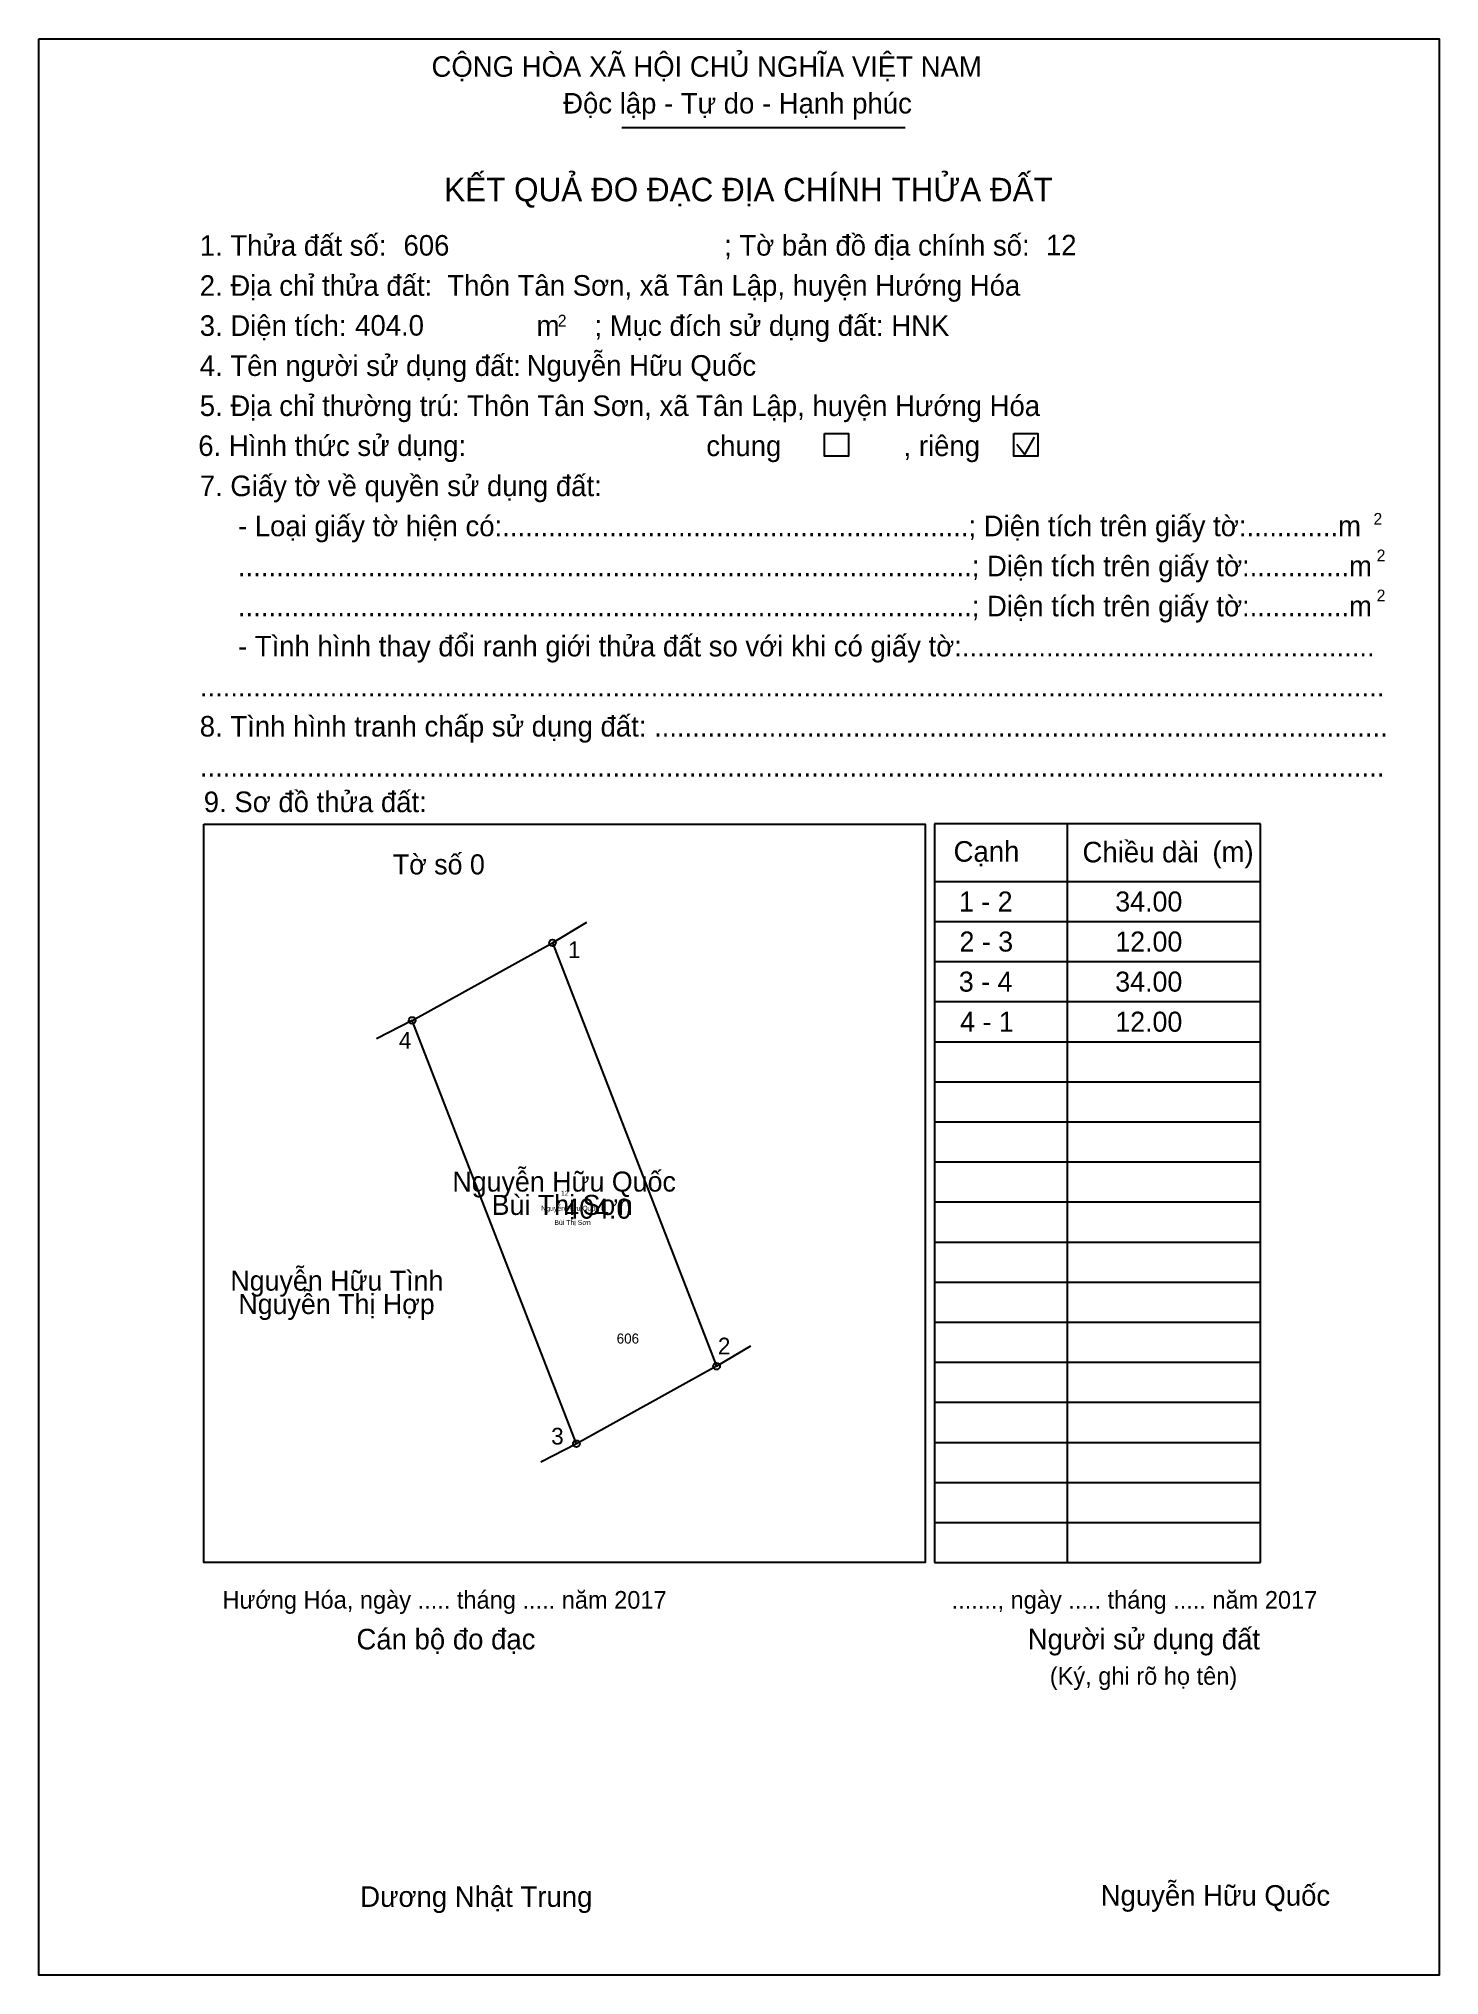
# Model space of a CAD drawing. Extents: x 548175 to 548280, y 1837762 to 1837907.
import ezdxf

# ---------------------------------------------------------------- set-up
doc = ezdxf.new("R2010")
doc.units = 0
for name, color, linetype in [('Level 1', 7, 'Continuous'), ('Level 10', 7, 'Continuous'), ('Level 11', 7, 'Continuous'), ('Level 13', 7, 'Continuous'), ('Level 15', 7, 'Continuous'), ('Level 18', 7, 'Continuous'), ('Level 2', 7, 'Continuous'), ('Level 21', 7, 'Continuous'), ('Level 27', 7, 'Continuous'), ('Level 36', 7, 'Continuous'), ('Level 48', 7, 'Continuous'), ('Level 50', 7, 'Continuous'), ('Level 52', 7, 'Continuous'), ('Level 6', 7, 'Continuous'), ('Level 9', 7, 'Continuous')]:
    doc.layers.add(name, color=color, linetype=linetype)

msp = doc.modelspace()

# ---------------------------------------------------------------- linework, layer by layer
at = {"layer": 'Level 1'}
for p, q in [((548174.95, 1837907.28), (548174.95, 1837907.28)), ((548218.6, 1837900.63), (548239.8, 1837900.63)), ((548248.17, 1837876.93), (548248.77, 1837876.16)), ((548248.77, 1837876.16), (548249.49, 1837877.45)), ((548187.3, 1837848.48), (548187.3, 1837848.48)), ((548266.41, 1837848.5), (548241.99, 1837848.5)), ((548241.99, 1837848.5), (548241.99, 1837793.18)), ((548251.92, 1837848.5), (548251.92, 1837793.18)), ((548266.41, 1837793.18), (548266.41, 1837848.5)), ((548241.99, 1837844.18), (548258.78, 1837844.18)), ((548258.78, 1837844.18), (548266.41, 1837844.18)), ((548241.99, 1837841.18), (548258.78, 1837841.18)), ((548258.78, 1837841.18), (548266.41, 1837841.18)), ((548241.99, 1837838.18), (548258.78, 1837838.18)), ((548258.78, 1837838.18), (548266.41, 1837838.18)), ((548241.99, 1837835.18), (548258.78, 1837835.18)), ((548258.78, 1837835.18), (548266.41, 1837835.18)), ((548241.99, 1837832.18), (548258.78, 1837832.18)), ((548258.78, 1837832.18), (548266.41, 1837832.18)), ((548241.99, 1837829.18), (548258.78, 1837829.18)), ((548258.78, 1837829.18), (548266.41, 1837829.18)), ((548241.99, 1837826.18), (548258.78, 1837826.18)), ((548258.78, 1837826.18), (548266.41, 1837826.18)), ((548241.99, 1837823.18), (548258.78, 1837823.18)), ((548258.78, 1837823.18), (548266.41, 1837823.18)), ((548241.99, 1837820.18), (548258.78, 1837820.18)), ((548258.78, 1837820.18), (548266.41, 1837820.18)), ((548241.99, 1837817.18), (548258.78, 1837817.18)), ((548258.78, 1837817.18), (548266.41, 1837817.18)), ((548241.99, 1837814.18), (548258.78, 1837814.18)), ((548258.78, 1837814.18), (548266.41, 1837814.18)), ((548241.99, 1837811.18), (548258.78, 1837811.18)), ((548258.78, 1837811.18), (548266.41, 1837811.18)), ((548241.99, 1837808.18), (548258.78, 1837808.18)), ((548258.78, 1837808.18), (548266.41, 1837808.18)), ((548241.99, 1837805.18), (548258.78, 1837805.18)), ((548258.78, 1837805.18), (548266.41, 1837805.18)), ((548241.99, 1837802.18), (548258.78, 1837802.18)), ((548258.78, 1837802.18), (548266.41, 1837802.18)), ((548241.99, 1837799.18), (548258.78, 1837799.18)), ((548258.78, 1837799.18), (548266.41, 1837799.18)), ((548241.99, 1837796.18), (548258.78, 1837796.18)), ((548258.78, 1837796.18), (548266.41, 1837796.18)), ((548241.29, 1837793.18), (548241.29, 1837793.18)), ((548241.99, 1837793.18), (548266.41, 1837793.18)), ((548266.41, 1837793.18), (548266.41, 1837793.72)), ((548279.78, 1837762.28), (548279.78, 1837762.28))]:
    msp.add_line(p, q, dxfattribs=at)
msp.add_lwpolyline([(548187.3, 1837848.48), (548241.29, 1837848.48), (548241.29, 1837793.18), (548187.3, 1837793.18)], close=True, dxfattribs=at)
at = {"layer": 'Level 10'}
msp.add_lwpolyline([(548202.9, 1837833.78), (548213.4, 1837839.58), (548225.69, 1837807.88), (548215.19, 1837802.08)], close=True, dxfattribs=at)
at = {"layer": 'Level 11'}
for centre in [(548213.4, 1837839.58), (548202.9, 1837833.78), (548202.9, 1837833.78), (548225.69, 1837807.88), (548215.19, 1837802.08)]:
    msp.add_circle(centre, 0.25, dxfattribs=at)
at = {"layer": 'Level 2'}
msp.add_lwpolyline([(548174.95, 1837907.28), (548279.78, 1837907.28), (548279.78, 1837762.28), (548174.95, 1837762.28)], close=True, dxfattribs=at)
at = {"layer": 'Level 27'}
for p, q in [((548213.4, 1837839.58), (548215.97, 1837841.12)), ((548202.9, 1837833.78), (548200.24, 1837832.39)), ((548225.69, 1837807.88), (548228.26, 1837809.42)), ((548215.19, 1837802.08), (548212.53, 1837800.69))]:
    msp.add_line(p, q, dxfattribs=at)
at = {"layer": 'Level 50'}
for points in [[(548233.77, 1837877.71), (548235.57, 1837877.71), (548235.57, 1837876.03), (548233.77, 1837876.03)], [(548247.94, 1837877.71), (548249.74, 1837877.71), (548249.74, 1837876.03), (548247.94, 1837876.03)]]:
    msp.add_lwpolyline(points, close=True, dxfattribs=at)

# ---------------------------------------------------------------- texts
at = {"layer": 'Level 1'}
for s, height, p in [('CỘNG HÒA XÃ HỘI CHỦ NGHĨA VIỆT NAM', 1.5399, (548204.35, 1837904.43)), ('Độc lập - Tự do - Hạnh phúc', 1.5399, (548214.2, 1837901.68)), ('KẾT QUẢ ĐO ĐẠC ĐỊA CHÍNH THỬA ĐẤT', 1.7601, (548205.3, 1837895.11)), ('1. Thửa đất số:', 1.5399, (548187, 1837891.03)), ('; Tờ bản đồ địa chính số:', 1.5399, (548226.25, 1837891.04)), ('2. Địa chỉ thửa đất:', 1.5399, (548187, 1837888.03)), ('3. Diện tích:', 1.5399, (548187, 1837885.03)), ('2', 0.88, (548213.8, 1837885.73)), ('; Mục đích sử dụng đất: HNK', 1.54, (548216.55, 1837885.03)), ('m', 1.54, (548212.21, 1837885.03)), ('4. Tên người sử dụng đất:', 1.5399, (548187, 1837882.03)), ('5. Địa chỉ thường trú: Thôn Tân Sơn, xã Tân Lập, huyện Hướng Hóa', 1.54, (548187, 1837879.03)), ('chung                , riêng', 1.5399, (548224.92, 1837876.03)), ('7. Giấy tờ về quyền sử dụng đất:', 1.5399, (548187, 1837873.03)), ('     - Loại giấy tờ hiện có:.............................................................; Diện tích trên giấy tờ:............m', 1.53991, (548187, 1837870.03)), ('2', 0.88, (548274.86, 1837870.89)), ('     ................................................................................................; Diện tích trên giấy tờ:.............m', 1.53991, (548187, 1837867.03)), ('2', 0.88, (548275.1, 1837868.15)), ('     ................................................................................................; Diện tích trên giấy tờ:.............m', 1.53991, (548187, 1837864.03)), ('2', 0.88, (548275.1, 1837865.15)), ('     - Tình hình thay đổi ranh giới thửa đất so với khi có giấy tờ:......................................................', 1.53991, (548187, 1837861.03)), ('...........................................................................................................................................................', 1.53991, (548187, 1837858.03)), ('8. Tình hình tranh chấp sử dụng đất: ................................................................................................', 1.53991, (548187, 1837855.03)), ('...........................................................................................................................................................', 1.53991, (548187, 1837852.03)), ('9. Sơ đồ thửa đất:', 1.5399, (548187.3, 1837849.37)), ('Cạnh', 1.54, (548243.43, 1837845.66)), ('Chiều dài', 1.54, (548253.08, 1837845.61)), ('(m)', 1.54, (548262.8, 1837845.63)), ('Hướng Hóa, ngày ..... tháng ..... năm 2017', 1.32, (548188.7, 1837789.73)), ('......., ngày ..... tháng ..... năm 2017', 1.32, (548243.28, 1837789.73)), ('Cán bộ đo đạc', 1.54, (548198.73, 1837786.68)), ('Người sử dụng đất', 1.5399, (548248.98, 1837786.68)), ('(Ký, ghi rõ họ tên)', 1.32, (548250.63, 1837784.03)), ('Dương Nhật Trung', 1.54, (548199.01, 1837767.4))]:
    msp.add_text(s, height=height, dxfattribs=at).set_placement(p)
at = {"layer": 'Level 13'}
for s, height, p in [('Nguyễn Hữu Quốc', 1.5, (548205.91, 1837820.96)), ('Bùi Thị Sơn', 1.5, (548208.85, 1837819.21)), ('Nguyễn Hữu Quốc', 0.375, (548212.56, 1837819.52)), ('.', 1.5, (548213.59, 1837820.08)), ('404.0', 1.5, (548214.29, 1837818.93))]:
    msp.add_text(s, height=height, dxfattribs=at).set_placement(p)
at = {"layer": 'Level 15'}
msp.add_text('Bùi Thị Sơn', height=0.375, dxfattribs=at).set_placement((548213.54, 1837818.46))
at = {"layer": 'Level 18'}
msp.add_text('12', height=0.375, dxfattribs=at).set_placement((548214.04, 1837820.65))
at = {"layer": 'Level 21'}
msp.add_text('606', height=0.75, dxfattribs=at).set_placement((548218.21, 1837809.58))
at = {"layer": 'Level 36'}
for s, p in [('Tờ số 0', (548201.45, 1837844.71)), ('Nguyễn Hữu Tình', (548189.29, 1837813.54)), ('Nguyễn Thị Hợp', (548189.89, 1837811.79))]:
    msp.add_text(s, height=1.5, dxfattribs=at).set_placement(p)
at = {"layer": 'Level 48'}
msp.add_text('6. Hình thức sử dụng:', height=1.54, dxfattribs=at).set_placement((548186.89, 1837876.04))
at = {"layer": 'Level 52'}
for s, p in [('1 - 2', (548243.83, 1837841.93)), ('34.00', (548255.53, 1837841.93)), ('2 - 3', (548243.87, 1837838.93)), ('12.00', (548255.53, 1837838.93)), ('3 - 4', (548243.82, 1837835.93)), ('34.00', (548255.53, 1837835.93)), ('4 - 1', (548243.92, 1837832.93)), ('12.00', (548255.53, 1837832.93))]:
    msp.add_text(s, height=1.5, dxfattribs=at).set_placement(p)
at = {"layer": 'Level 6'}
for s, p in [('606', (548202.25, 1837891.04)), ('12', (548250.34, 1837891.06)), ('Thôn Tân Sơn, xã Tân Lập, huyện Hướng Hóa', (548205.53, 1837888.04)), ('404.0', (548198.63, 1837885.05)), ('Nguyễn Hữu Quốc', (548211.47, 1837882.05)), ('Nguyễn Hữu Quốc', (548254.44, 1837767.49))]:
    msp.add_text(s, height=1.54, dxfattribs=at).set_placement(p)
at = {"layer": 'Level 9'}
for s, p in [('1', (548214.57, 1837838.44)), ('4', (548201.91, 1837831.66)), ('2', (548225.79, 1837808.77)), ('3', (548213.31, 1837802.02))]:
    msp.add_text(s, height=1.25, dxfattribs=at).set_placement(p)

doc.saveas('drawing.dxf')
